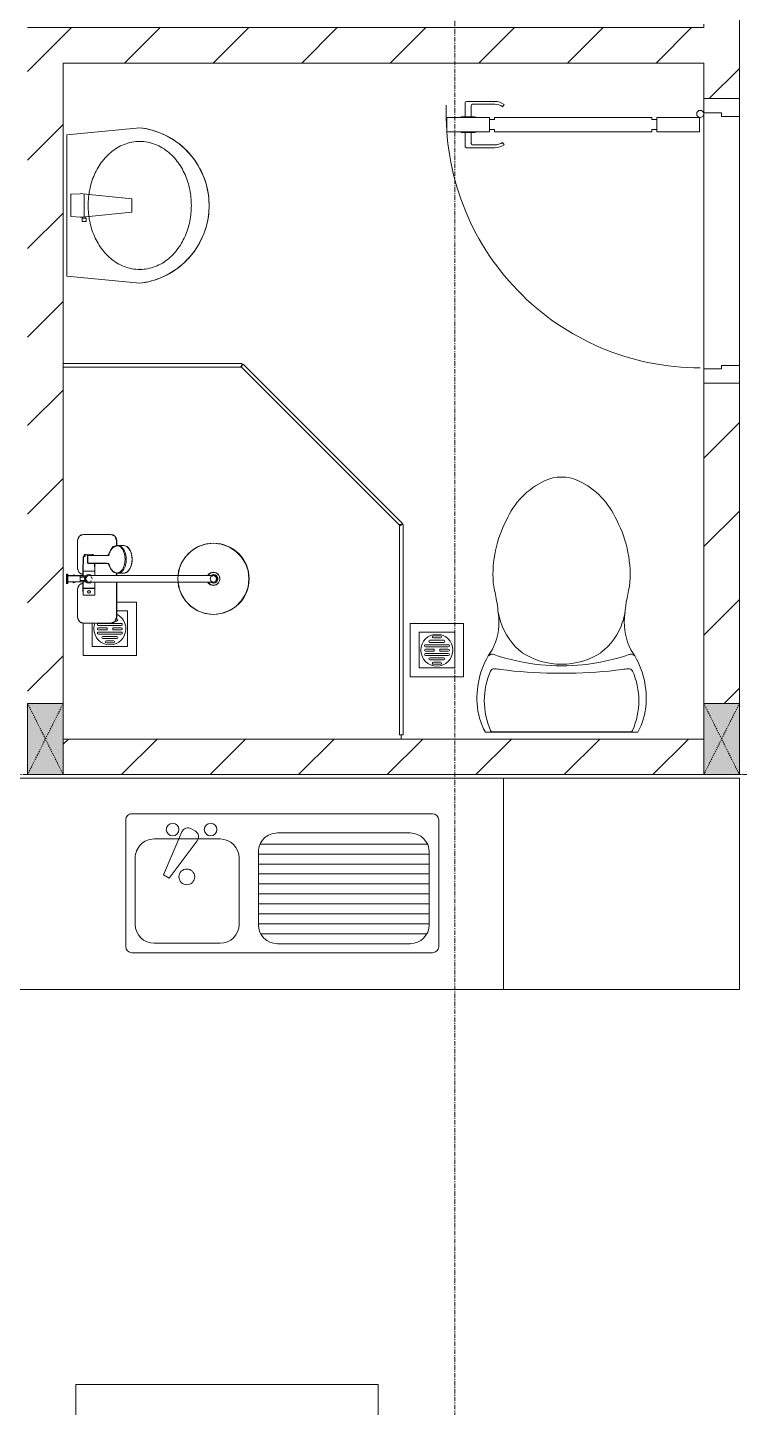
# Model space of a CAD drawing. Header units: millimetres. Extents: x 5357 to 259384, y -16348 to 109893.
# Drawn here: x 120853 to 122853, y 46658 to 50537 of the extents above; entities that cross this region are included whole.
import ezdxf

# ---------------------------------------------------------------- set-up
doc = ezdxf.new("R2010")
doc.units = ezdxf.units.MM
doc.linetypes.add('Dash', pattern=[6, 3, -3])
doc.linetypes.add('Grid Line', pattern=[22.225, 12.7, -3.175, 3.175, -3.175])
for name, color, linetype, lineweight in [('0-1', 7, 'Continuous', 5), ('A-DETL-GENF-1', 53, 'Continuous', 9), ('A-DOOR-1', 254, 'Continuous', 9), ('A-DOOR-2', 53, 'Continuous', 9), ('A-FLOR-1', 53, 'Continuous', 9), ('A-GLAZ-CURT-1', 254, 'Continuous', 9), ('A-GLAZ-CURT-2', 53, 'Continuous', 9), ('A-WALL-1', 9, 'Continuous', 18), ('A-WALL-2', 53, 'Continuous', 9), ('A-WALL-PATT-1', 10, 'Continuous', 9), ('I-FURN', 30, 'Continuous', 9), ('I-FURN-1', 254, 'Continuous', 9), ('M-EQPM-1', 254, 'Continuous', 9), ('M-EQPM-2', 53, 'Continuous', 9), ('P-SANR-FIXT', 6, 'Continuous', 9), ('P-SANR-FIXT-1', 254, 'Continuous', 9), ('P-SANR-FIXT-2', 53, 'Continuous', 9), ('P-SANR-FIXT-3', 221, 'Continuous', 9), ('S-COLS-2', 9, 'Continuous', 18), ('S-COLS-3', 53, 'Continuous', 9), ('S-COLS-4', 254, 'Continuous', 9), ('S-COLS-HDLN-1', 53, 'Dash', 9), ('S-GRID-1', 1, 'Grid Line', 9)]:
    doc.layers.add(name, color=color, linetype=linetype, lineweight=lineweight)
pattern_1 = [(45, (0, 0), (-124.4508, 124.4508), [])]

# ---------------------------------------------------------------- blocks, each defined once
blk = doc.blocks.new('DOOR_CW_01 CANH MO-PANEL KINH - DIG_02-800x2200-CỬA NHÔM KÍNH-401063-TKCS_MB CẢNH QUAN CÂY XANH')
at = {"layer": 'A-DETL-GENF-1'}
for p, q in [((-347, -182), (-347, -62)), ((-347, -62), (-307, -62)), ((-307, -62), (-307, -182)), ((-307, -182), (-347, -182)), ((-341, -196), (-341, -182)), ((-341, -182), (-313, -182)), ((-313, -182), (-313, -196)), ((-347, -196), (-341, -196)), ((-347, -638), (-347, -196)), ((-307, -196), (-313, -196)), ((-307, -196), (-307, -638)), ((-383.9, -611.2), (-377.3, -615.8)), ((-270.1, -611.2), (-276.7, -615.8)), ((-392, -637), (-392, -716.5)), ((-384, -699.5), (-384, -637)), ((-347, -638), (-341, -638)), ((-307, -652), (-347, -652)), ((-347, -652), (-347, -772)), ((-341, -652), (-341, -638)), ((-313, -652), (-341, -652)), ((-307, -638), (-313, -638)), ((-313, -638), (-313, -652)), ((-307, -772), (-307, -652)), ((-270, -699.5), (-270, -637)), ((-262, -637), (-262, -716.5)), ((-349, -692.2), (-349, -731.8)), ((-347, -692.2), (-349, -692.2)), ((-347, -692.2), (-347, -731.8)), ((-307, -692.2), (-307, -731.8)), ((-307, -692.2), (-305, -692.2)), ((-305, -692.2), (-305, -731.8)), ((-349, -720.5), (-388, -720.5)), ((-349, -703.5), (-380, -703.5)), ((-349, -731.8), (-347, -731.8)), ((-305, -731.8), (-307, -731.8)), ((-305, -703.5), (-274, -703.5)), ((-305, -720.5), (-266, -720.5)), ((-347, -772), (-307, -772))]:
    blk.add_line(p, q, dxfattribs=at)
blk.add_circle((-357, -60), 10, dxfattribs=at)
for centre, radius, start, end in [((-357, -60), 714, 268, 0), ((-347, -637), 45, 145, 180), ((-347, -637), 37, 145, 180), ((-307, -637), 37, 0, 35), ((-307, -637), 45, 360, 35), ((-388, -716.5), 4, 180, 270), ((-380, -699.5), 4, 180, 270), ((-274, -699.5), 4, 270, 0), ((-266, -716.5), 4, 270, 0)]:
    blk.add_arc(centre, radius, start, end, dxfattribs=at)
at = {"layer": 'A-DOOR-2'}
for p, q in [((-400, -50), (-400, 50)), ((-400, 50), (-350, 50)), ((-350, 50), (-350, 0)), ((350, 0), (350, 50)), ((350, 50), (400, 50)), ((400, 50), (400, -50)), ((-360, 0), (-360, -50)), ((-350, 0), (-360, 0)), ((360, 0), (350, 0)), ((360, -50), (360, 0)), ((-360, -50), (-400, -50)), ((-357, -50), (-332, -50)), ((400, -50), (360, -50))]:
    blk.add_line(p, q, dxfattribs=at)
blk = doc.blocks.new('TOILET - TOILET-348229-TKCS_MB CẢNH QUAN CÂY XANH')
at = {"layer": 'P-SANR-FIXT-2'}
for p, q in [((214.2, -19.1), (-214.2, -19.1)), ((194, -19.9), (-194, -19.9)), ((-171.7, -330.3), (-178.6, -355.5)), ((171.7, -330.3), (178.6, -355.5))]:
    blk.add_line(p, q, dxfattribs=at)
for centre, radius, start, end in [((-46.1, -111.1), 191.6, 151.2809, 176.4513), ((-9.8, -107.2), 207.3, 156.2862, 203.7138), ((-193.7, -26.4), 6.48, 92.3168, 156.2862), ((193.7, -26.4), 6.48, 23.7138, 87.6832), ((9.8, -107.2), 207.3, 336.2862, 23.7138), ((46.1, -111.1), 191.6, 3.5487, 28.7191), ((1.9, -114.1), 239.7, 176.4513, 195.2961), ((-1.9, -114.1), 239.7, 344.7039, 3.5487), ((-4, -115.7), 233.6, 195.2961, 215.2147), ((-189.1, -185.5), 11.7, 205.4105, 277.5788), ((-14.3, -1400.4), 1215.6, 90.3974, 97.407), ((0, -3462.8), 3278, 89.6026, 90.3974), ((14.3, -1400.4), 1215.6, 82.593, 89.6026), ((189.1, -185.5), 11.7, 262.4212, 334.5895), ((4, -115.7), 233.6, 324.7853, 344.7039), ((0.6, -792.1), 586.9, 95.8322, 108.9927), ((178.9, -2951.3), 2778.4, 97.2351, 97.5788), ((0, -416), 206.1, 90, 122.0732), ((0, -786.7), 581.5, 84.1678, 95.8322), ((0, -416), 206.1, 57.9268, 90), ((-0.6, -792.1), 586.9, 71.0073, 84.1678), ((-178.9, -2951.3), 2778.4, 82.4212, 82.7649), ((-195, -224.1), 13.8, 230.6724, 288.9927), ((-343.5, -327.4), 167.3, 355.4559, 27.38), ((-0.4, -384), 179.5, 127.4036, 162.5964), ((0.4, -384), 179.5, 17.4036, 52.5964), ((343.5, -327.4), 167.3, 152.62, 184.5441), ((195, -224.1), 13.8, 251.0073, 309.3276), ((-719.2, -297.5), 544.3, 346.0536, 355.4559), ((719.2, -297.5), 544.3, 184.5441, 190.2879), ((-1948.3, -805.1), 2171.2, 9.681, 10.8949), ((137.1, -461.2), 329.8, 174.3487, 207.6878), ((-137.1, -461.2), 329.8, 332.3122, 3.6835), ((45.1, -528.6), 217.6, 203.2216, 244.7718), ((-45.1, -528.6), 217.6, 295.2282, 336.7784), ((0, -624.4), 111.7, 244.7718, 295.2282)]:
    blk.add_arc(centre, radius, start, end, dxfattribs=at)
blk = doc.blocks.new('HE BEP A1 - HE BEP A 2-944694-TKCS_MB CẢNH QUAN CÂY XANH')
at = {"layer": 'I-FURN'}
for p, q in [((0, 0), (662.4, 0)), ((0, -594.4), (0, 0)), ((662.4, 0), (662.4, -594.4)), ((662.4, 0), (662.4, -594.4)), ((3700, 0), (662.4, 0)), ((3700, -594.4), (3700, 0)), ((3700, -594.4), (3700, 0)), ((1706.9, -103.2), (862.4, -103.2)), ((2364, -483.2), (2364, -111.2)), ((3175.6, -81.2), (2394, -81.2)), ((3205.6, -483.2), (3205.6, -111.2)), ((844.9, -120.7), (844.9, -476.9)), ((924.9, -128.9), (1298.3, -128.9)), ((1459, -129.9), (1644.4, -129.9)), ((1724.4, -476.9), (1724.4, -120.7)), ((2451.6, -118.3), (2484.1, -118.3)), ((2451.6, -122.3), (2451.6, -118.3)), ((2484.1, -122.3), (2451.6, -122.3)), ((2484.1, -118.3), (2484.1, -122.3)), ((3085.5, -118.3), (3085.5, -122.3)), ((3118, -118.3), (3085.5, -118.3)), ((3085.5, -122.3), (3118, -122.3)), ((3118, -122.3), (3118, -118.3)), ((871.5, -386.8), (871.5, -182.3)), ((871.5, -184.9), (1351.6, -184.9)), ((877.9, -156.9), (1345.2, -156.9)), ((1351.6, -182.3), (1351.6, -386.8)), ((1405.6, -369.9), (1405.6, -183.2)), ((1697.8, -183.2), (1697.8, -369.9)), ((2471.8, -183.9), (2467.4, -188.3)), ((2467.4, -188.3), (2496.5, -217.4)), ((2500.9, -213), (2471.8, -183.9)), ((2689.3, -186.7), (2660.2, -215.8)), ((2664.6, -220.2), (2693.7, -191.1)), ((2693.7, -191.1), (2689.3, -186.7)), ((2875.9, -191.1), (2880.3, -186.7)), ((2905, -220.2), (2875.9, -191.1)), ((2880.3, -186.7), (2909.4, -215.8)), ((3068.7, -213), (3097.9, -183.9)), ((3102.3, -188.3), (3073.1, -217.4)), ((3097.9, -183.9), (3102.3, -188.3)), ((871.5, -212.9), (1351.6, -212.9)), ((2496.5, -217.4), (2500.9, -213)), ((2660.2, -215.8), (2664.6, -220.2)), ((2909.4, -215.8), (2905, -220.2)), ((3073.1, -217.4), (3068.7, -213)), ((871.5, -240.9), (1351.6, -240.9)), ((871.5, -268.9), (1351.6, -268.9)), ((871.5, -296.9), (1351.6, -296.9)), ((871.5, -324.9), (1351.6, -324.9)), ((1602.7, -313.4), (1523.8, -418.4)), ((1566.6, -443.1), (1618.1, -322.3)), ((1618.1, -322.3), (1602.7, -313.4)), ((871.5, -352.9), (1351.6, -352.9)), ((871.5, -380.9), (1351.6, -380.9)), ((2470.1, -405.9), (2499.2, -376.7)), ((2503.6, -381.1), (2474.5, -410.3)), ((2499.2, -376.7), (2503.6, -381.1)), ((2663, -383.9), (2667.3, -379.5)), ((2692.1, -413), (2663, -383.9)), ((2667.3, -379.5), (2696.5, -408.6)), ((2902.3, -379.5), (2873.2, -408.6)), ((2877.5, -413), (2906.7, -383.9)), ((2906.7, -383.9), (2902.3, -379.5)), ((3070.4, -376.7), (3066, -381.1)), ((3066, -381.1), (3095.1, -410.3)), ((3099.5, -405.9), (3070.4, -376.7)), ((876.4, -408.9), (1346.8, -408.9)), ((1644.4, -423.2), (1459, -423.2)), ((2474.5, -410.3), (2470.1, -405.9)), ((2696.5, -408.6), (2692.1, -413)), ((2873.2, -408.6), (2877.5, -413)), ((3095.1, -410.3), (3099.5, -405.9)), ((1298.3, -440.1), (924.9, -440.1)), ((1541.1, -452.3), (1528.6, -445.1)), ((862.4, -494.4), (1706.9, -494.4)), ((3175.6, -513.2), (2394, -513.2)), ((662.4, -594.4), (0, -594.4)), ((662.4, -594.4), (3700, -594.4))]:
    blk.add_line(p, q, dxfattribs=at)
for centre, radius in [((2581.9, -298.5), 142.6), ((2581.9, -298.5), 131.3), ((2987.7, -298.5), 142.6), ((2987.7, -298.5), 131.3), ((2581.9, -298.5), 87.2), ((2987.7, -298.5), 87.2), ((2581.9, -298.5), 43.6), ((2581.9, -298.5), 30.9), ((2987.7, -298.5), 43.6), ((2987.7, -298.5), 30.9), ((1552.8, -316.6), 22.2), ((1485.9, -449.9), 17.8), ((1592.6, -449.9), 17.8)]:
    blk.add_circle(centre, radius, dxfattribs=at)
for centre, radius, start, end in [((862.4, -120.7), 17.5, 90, 180), ((1706.9, -120.7), 17.5, 0, 90), ((2394, -111.2), 30, 90, 180), ((2485.1, -120.7), 33.5, 163.9419, 180), ((2476.6, -118.2), 24.7, 145.204, 163.9419), ((2467.8, -120.3), 11.6, 9.7177, 170.2823), ((2471.3, -114.5), 18.1, 120.7976, 145.204), ((2467.9, -108.8), 11.5, 90, 120.7976), ((2467.9, -108.8), 11.5, 59.2024, 90), ((2464.5, -114.5), 18.1, 34.796, 59.2024), ((2459.1, -118.2), 24.7, 16.0581, 34.796), ((2450.6, -120.7), 33.5, 0, 16.0581), ((3119, -120.7), 33.5, 163.9419, 180), ((3110.5, -118.2), 24.7, 145.204, 163.9419), ((3105.2, -114.5), 18.1, 120.7976, 145.204), ((3101.8, -120.3), 11.6, 9.7177, 170.2823), ((3101.8, -108.8), 11.5, 90, 120.7976), ((3101.8, -108.8), 11.5, 59.2024, 90), ((3098.4, -114.5), 18.1, 34.796, 59.2024), ((3093, -118.2), 24.7, 16.0581, 34.796), ((3084.5, -120.7), 33.5, 0, 16.0581), ((3175.6, -111.2), 30, 360, 90), ((924.9, -182.3), 53.3, 90, 180), ((1298.3, -182.3), 53.3, 0, 90), ((1459, -183.2), 53.3, 90, 180), ((1644.4, -183.2), 53.3, 0, 90), ((2485.1, -120.7), 33.5, 180, 196.0581), ((2476.6, -123.1), 24.7, 196.0581, 214.796), ((2467.8, -120.3), 11.6, 189.9102, 350.0898), ((2471.3, -126.9), 18.1, 214.796, 239.2024), ((2467.9, -132.6), 11.5, 239.2024, 270), ((2467.9, -132.6), 11.5, 270, 300.7976), ((2464.5, -126.9), 18.1, 300.7976, 325.204), ((2459.1, -123.1), 24.7, 325.204, 343.9419), ((2450.6, -120.7), 33.5, 343.9419, 0), ((3119, -120.7), 33.5, 180, 196.0581), ((3110.5, -123.1), 24.7, 196.0581, 214.796), ((3105.2, -126.9), 18.1, 214.796, 239.2024), ((3101.8, -120.3), 11.6, 189.9102, 350.0898), ((3101.8, -132.6), 11.5, 239.2024, 270), ((3101.8, -132.6), 11.5, 270, 300.7976), ((3098.4, -126.9), 18.1, 300.7976, 325.204), ((3093, -123.1), 24.7, 325.204, 343.9419), ((3084.5, -120.7), 33.5, 343.9419, 0), ((924.9, -386.8), 53.3, 180, 270), ((1298.3, -386.8), 53.3, 270, 0), ((1459, -369.9), 53.3, 180, 270), ((1644.4, -369.9), 53.3, 270, 0), ((1537.5, -429.7), 17.8, 140.5382, 240.0479), ((1549.9, -436.9), 17.8, 240.0479, 339.4621), ((862.4, -476.9), 17.5, 180, 270), ((1706.9, -476.9), 17.5, 270, 0), ((2394, -483.2), 30, 180, 270), ((3175.6, -483.2), 30, 270, 0)]:
    blk.add_arc(centre, radius, start, end, dxfattribs=at)
at = {"layer": 'I-FURN-1'}
for p, q in [((0, 0), (3700, 0)), ((0, -594.4), (0, 0)), ((3700, 0), (3700, -594.4)), ((3700, -594.4), (0, -594.4))]:
    blk.add_line(p, q, dxfattribs=at)
blk = doc.blocks.new('93925000_0001 - 93925000_top_dwg_93925000_T-348115-TKCS_MB CẢNH QUAN CÂY XANH')
at = {"layer": 'P-SANR-FIXT'}
for p, q in [((-29.3, -30.4), (-108, -30.4)), ((29.3, -30.4), (108, -30.4)), ((-125, -47.4), (-125, -123.4)), ((-46.3, -78.4), (-46.3, -46.7)), ((-27.2, -47.1), (-26.1, -47.1)), ((-9, -412.5), (-9, -62.5)), ((9, -62.5), (9, -412.5)), ((21.5, -45.9), (60.6, -46.7)), ((43, -64.7), (43, -117.7)), ((65.8, -117.7), (65.8, -64.7)), ((125, -47.4), (125, -123.4)), ((-27.2, -77.9), (-26.1, -77.9)), ((43, -78.7), (21.5, -79.2)), ((-108, -140.4), (-9, -140.4)), ((9, -140.4), (16.1, -140.4)), ((15.4, -159.1), (15.8, -143.3)), ((42.7, -117.9), (42.7, -117.9)), ((43.2, -117.6), (43.2, -117.5)), ((65.6, -117.5), (65.6, -117.6)), ((66.1, -117.9), (66.1, -117.9)), ((108, -140.4), (92.7, -140.4)), ((93, -143.3), (93.4, -159.1))]:
    blk.add_line(p, q, dxfattribs=at)
at = {"layer": 'P-SANR-FIXT', "flags": 128}
for points in [[(-45.8, -46.1), (-27.2, -46.1), (-27.2, -78.9), (-45.8, -78.9)], [(-26.1, -46), (-26.1, -78.9), (-9, -79)], [(21.5, -47.4), (21.5, -79.1), (9, -79)]]:
    blk.add_lwpolyline(points, dxfattribs=at)
at = {"layer": 'P-SANR-FIXT'}
for centre, radius in [((-36.5, -62.5), 3.95), ((0, -412.5), 100)]:
    blk.add_circle(centre, radius, dxfattribs=at)
for centre, radius, start, end in [((-108, -47.4), 17, 90, 180), ((-29.3, -47.4), 17, 4.7626, 90), ((29.3, -47.4), 17, 90, 175.2374), ((108, -47.4), 17, 360, 90), ((-45.8, -46.6), 0.5, 90, 180), ((0, -62.5), 12, 318.5904, 221.4096), ((0, -62.5), 9, 90, 180.0008), ((0, -62.5), 9, 360, 90), ((45.7, -61.8), 2.59, 155.1929, 175.7071), ((45.9, -61.8), 2.75, 130.8294, 155.1929), ((46.1, -62.1), 3.08, 110.5459, 130.8294), ((54.4, -334.8), 275.9, 88.2683, 91.7343), ((59.7, -57.1), 10.5, 38.6491, 85.492), ((-11.1, -67.1), 76.9, 1.7693, 4.1075), ((65.2, -72.4), 3.46, 323.2522, 79.3541), ((-45.8, -78.4), 0.5, 180, 270), ((-108, -123.4), 17, 180, 270), ((32.6, -143.6), 16.9, 172.414, 179.1297), ((33.7, -143.7), 17.9, 164.9525, 172.4168), ((35.2, -144.2), 19.5, 157.9614, 164.9563), ((37.1, -144.9), 21.6, 151.4775, 157.9654), ((39.3, -146.1), 24, 145.4892, 151.4815), ((41.5, -147.6), 26.8, 139.9517, 145.4927), ((43.6, -149.4), 29.5, 134.7867, 139.9744), ((46.2, -152), 33.2, 130.0223, 134.7808), ((47.7, -153.8), 35.5, 125.4414, 130.0144), ((49.9, -156.8), 39.2, 121.1773, 125.4365), ((50.6, -157.9), 40.5, 119.697, 121.1761), ((51, -158.7), 41.5, 117.0276, 119.7085), ((52.2, -161.1), 44.1, 113.3199, 117.0258), ((51.7, -159.9), 42.8, 109.7779, 113.2977), ((52.5, -162.2), 45.2, 106.1472, 109.7766), ((53.2, -164.5), 47.7, 103.9355, 106.1665), ((39.1, -108.2), 10.4, 284.3956, 285.5116), ((40.8, -114.2), 4.19, 285.5116, 289.9665), ((40.2, -112.5), 6, 289.9665, 292.7061), ((41.4, -115.3), 2.96, 292.7061, 296.5405), ((41.3, -115.1), 3.16, 296.9591, 300.8286), ((41.8, -115.8), 2.26, 300.8286, 305.287), ((42.1, -116.4), 1.64, 305.287, 309.9326), ((42.6, -116.9), 0.906, 309.9326, 315.24), ((66.5, -116.6), 1.39, 229.6335, 235.1234), ((66.3, -116.8), 1.08, 225.1702, 229.6335), ((67.3, -115.4), 2.79, 235.1234, 238.7439), ((67.2, -115.6), 2.6, 238.7439, 243.4573), ((67.8, -114.4), 3.89, 243.9189, 246.8313), ((68.1, -113.8), 4.52, 246.843, 250.4792), ((68.3, -113.2), 5.24, 250.478, 254.0406), ((68.5, -112.7), 5.75, 254.0357, 256.0561), ((55.4, -165.2), 48.4, 73.8659, 76.0481), ((56.2, -162.4), 45.5, 70.241, 73.86), ((57.4, -159.2), 42.1, 66.6693, 70.2637), ((56.5, -161.3), 44.3, 62.9815, 66.6728), ((58, -158.4), 41.1, 60.2783, 62.9855), ((57.7, -158.9), 41.7, 58.8444, 60.2824), ((59.2, -156.4), 38.7, 54.5377, 58.8482), ((60.9, -154), 35.8, 50.0034, 54.5405), ((62.8, -151.7), 32.8, 45.1921, 50.0042), ((65, -149.6), 29.8, 40.0487, 45.1896), ((87.6, -128.4), 1.5, 180, 187.5386), ((87.6, -128.4), 1.5, 258.6057, 270), ((67.2, -147.7), 26.8, 34.5125, 40.0422), ((69.4, -146.2), 24.2, 28.5363, 34.4919), ((73.8, -143.9), 19.2, 21.6374, 28.9183), ((71.2, -145), 22.1, 15.4436, 21.6374), ((76.8, -143.4), 16.2, 7.1859, 15.4436), ((73.9, -143.8), 19.1, 1.2699, 7.1859), ((108, -123.4), 17, 270, 360), ((32.7, -159), 17.3, 181.3198, 222.2619), ((54.2, -123), 60.6, 259.1395, 270.1494), ((54.2, -119.5), 64.1, 270.1494, 280.3637), ((76, -159), 17.4, 317.3098, 358.6393), ((0, -412.5), 18, 120.2491, 59.7509), ((0, -412.5), 12.2, 137.7946, 42.2054), ((0, -412.5), 9, 180, 0)]:
    blk.add_arc(centre, radius, start, end, dxfattribs=at)
for points, degree in [([(-12.9, 0), (-12.9, -1.5), (-12.9, -3)], 2), ([(12.9, 0), (0, 0), (-12.8, 0)], 2), ([(12.8, 0), (12.9, 0), (12.9, 0)], 2), ([(12.9, 0), (12.9, -1.5), (12.9, -3)], 2), ([(-12.9, -3), (0, -3), (12.8, -3)], 2), ([(-12.8, -3), (-12.9, -3), (-12.9, -3)], 2), ([(-8.5, -3.8), (-8.5, -20.9), (-8.5, -38)], 2), ([(-8.5, -38), (0, -38), (8.5, -38)], 2), ([(-5, -38), (-5, -44.8), (-5, -51.6)], 2), ([(5, -38), (5, -44.8), (5, -51.6)], 2), ([(8.5, -3.8), (8.5, -20.9), (8.5, -38)], 2), ([(-5, -46), (-15.5, -46), (-26.1, -46)], 2), ([(5, -46), (13.3, -46), (21.5, -46)], 2), ([(43.2, -61.6), (43.1, -62.2), (43.3, -62.8), (43, -63.5), (43, -64.1), (43, -64.7)], 5), ([(46.1, -59), (45.8, -59), (45.6, -59), (45.4, -59.1), (45.2, -59.1), (45, -59.2)], 5), ([(65.6, -61.6), (65.6, -60.8), (65.5, -60), (64.3, -59), (63.5, -59), (62.7, -59)], 5), ([(42.8, -182.5), (33, -180.6), (24.7, -176.4), (19.9, -170.7)], 3), ([(88.8, -170.8), (83.9, -176.5), (75.6, -180.7), (65.8, -182.5)], 3)]:
    blk.add_open_spline(points, degree=degree, dxfattribs=at)
for points, weights in [([(-9.3, -3), (-8.5, -3), (-8.5, -3.8)], [1, 0.707106775639, 1]), ([(9.3, -3), (8.5, -3), (8.5, -3.8)], [1, 0.707106765177, 1]), ([(21.5, -45.9), (21.5, -45.7), (21.5, -47.4)], [0.874147445041, 0.908470869121, 1]), ([(67.9, -74.4), (66.9, -75.7), (65.8, -76.4)], [1, 0.991614392871, 1]), ([(54.4, -167.3), (15.8, -167.3), (15.8, -143.6)], [1, 0.707106781187, 1]), ([(93, -143.6), (93, -167.3), (54.4, -167.3)], [1, 0.707106781187, 1])]:
    blk.add_rational_spline(points, weights, degree=2, dxfattribs=at)
blk.add_open_spline([(68, -50.6), (68.4, -51.1), (68.6, -51.7), (68.7, -53.5), (68.2, -54.7), (66.1, -57), (64.6, -58.1), (62.7, -59)], degree=3, knots=[0.3623591, 0.3623591, 0.3623591, 0.3623591, 0.4991435, 0.4991435, 0.7494159, 0.7494159, 0.9564651, 0.9564651, 0.9564651, 0.9564651], dxfattribs=at)
blk = doc.blocks.new('93925000_0001 - 93925000_top_dwg-348114-TKCS_MB CẢNH QUAN CÂY XANH')
blk.add_blockref('93925000_0001 - 93925000_top_dwg_93925000_T-348115-TKCS_MB CẢNH QUAN CÂY XANH', (0, 0))
blk = doc.blocks.new('93925000_0001 - 93925000_3D_low_dwg-V96-TKCS_MB CẢNH QUAN CÂY XANH')
at = {"layer": 'P-SANR-FIXT'}
for p, q in [((-13, 0.4), (-12.1, 0.4)), ((-13, 0.4), (-11.6, 0.4)), ((-13, 0.4), (-12.1, 0.4)), ((-13, 0.4), (-11.6, 0.4)), ((-13, -2.4), (-13, 0.4)), ((-13, -2.4), (-13, 0.4)), ((-12.1, 0.4), (-9.1, 0.4)), ((-12.1, 0.4), (-9.1, 0.4)), ((-8, 0.4), (-11.6, 0.4)), ((-8, 0.4), (-11.6, 0.4)), ((-9.1, 0.4), (-5, 0.4)), ((-9.1, 0.4), (-5, 0.4)), ((-2.7, 0.4), (-8, 0.4)), ((-2.7, 0.4), (-8, 0.4)), ((-5, 0.4), (0, 0.4)), ((-5, 0.4), (0, 0.4)), ((2.9, 0.4), (-2.7, 0.4)), ((2.9, 0.4), (-2.7, 0.4)), ((0, 0.4), (5.1, 0.4)), ((0, 0.4), (5.1, 0.4)), ((8.2, 0.4), (2.9, 0.4)), ((8.2, 0.4), (2.9, 0.4)), ((5.1, 0.4), (9, 0.4)), ((5.1, 0.4), (9, 0.4)), ((11.6, 0.4), (8.2, 0.4)), ((11.6, 0.4), (8.2, 0.4)), ((9, 0.4), (12, 0.4)), ((9, 0.4), (12, 0.4)), ((13, 0.4), (11.6, 0.4)), ((13, 0.4), (11.6, 0.4)), ((12, 0.4), (13, 0.4)), ((12, 0.4), (13, 0.4)), ((13, -2.4), (13, 0.4)), ((13, -2.4), (13, 0.4)), ((-125, -47), (-120, -35)), ((-120, -35), (-125, -47)), ((-120, -35), (-108, -30)), ((-108, -30), (-120, -35)), ((-108, -30), (-29.2, -30)), ((-29.2, -30), (-108, -30)), ((-29.2, -30), (-17.2, -35)), ((-17.2, -35), (-29.2, -30)), ((-17.2, -35), (-12.8, -45.6)), ((-12.8, -45.6), (-17.2, -35)), ((-12.1, -2.4), (-13, -2.4)), ((-13, -2.4), (-11.6, -2.4)), ((-12.1, -2.4), (-13, -2.4)), ((-13, -2.4), (-11.6, -2.4)), ((-9.1, -2.4), (-12.1, -2.4)), ((-9.1, -2.4), (-12.1, -2.4)), ((-11.6, -2.4), (-8.5, -2.4)), ((-11.6, -2.4), (-8.9, -2.4)), ((-11.1, -20.1), (-8.9, -14.6)), ((-8.9, -25.2), (-11.1, -20.1)), ((-5, -2.4), (-9.1, -2.4)), ((-8.9, -45.6), (-8.9, -2.4)), ((-6.1, -2.4), (-8.5, -2.4)), ((-8.5, -53.6), (-8.5, -2.4)), ((-0.3, -2.4), (-6.1, -2.4)), ((0, -2.4), (-5, -2.4)), ((-0.3, -2.4), (6.1, -2.4)), ((5.1, -2.4), (0, -2.4)), ((5.1, -2.4), (9, -2.4)), ((6.1, -2.4), (8.5, -2.4)), ((11.6, -2.4), (8.5, -2.4)), ((8.5, -2.4), (8.5, -53.6)), ((8.9, -2.4), (8.9, -45.6)), ((11.6, -2.4), (8.9, -2.4)), ((11.1, -20.1), (8.9, -15)), ((8.9, -25.6), (11.1, -20.1)), ((9, -2.4), (12, -2.4)), ((9, -2.4), (12, -2.4)), ((13, -2.4), (11.6, -2.4)), ((13, -2.4), (11.6, -2.4)), ((12, -2.4), (13, -2.4)), ((12, -2.4), (13, -2.4)), ((17.2, -35), (12.8, -45.6)), ((12.8, -45.6), (17.2, -35)), ((17.2, -35), (29.2, -30)), ((17.2, -35), (29.2, -30)), ((29.2, -30), (108, -30)), ((108, -30), (29.2, -30)), ((108, -30), (120, -35)), ((120, -35), (108, -30)), ((120, -35), (125, -47)), ((125, -47), (120, -35)), ((-125, -123), (-125, -47)), ((-125, -47), (-125, -123)), ((-46.3, -45.7), (-27.2, -45.6)), ((-46.3, -46.9), (-46.3, -45.7)), ((-46.3, -45.7), (-46.3, -46.9)), ((-46.3, -50.5), (-46.3, -46.9)), ((-46.3, -50.5), (-46.3, -56.1)), ((-46.3, -56.1), (-46.3, -62.1)), ((-46.3, -68.1), (-46.3, -62.1)), ((-46.3, -73.7), (-46.3, -68.1)), ((-46.3, -77.3), (-46.3, -73.7)), ((-46.3, -78.5), (-46.3, -77.3)), ((-46.3, -78.5), (-46.3, -77.3)), ((-40.5, -62.1), (-39.4, -59.4)), ((-40.5, -62.1), (-39.3, -64.9)), ((-36.6, -58.1), (-39.4, -59.4)), ((-36.5, -66.1), (-39.3, -64.9)), ((-36.6, -58.1), (-33.6, -59.3)), ((-33.6, -64.8), (-36.5, -66.1)), ((-33.6, -59.3), (-32.5, -62.1)), ((-33.6, -64.8), (-32.5, -62.1)), ((-27.2, -46.8), (-27.2, -45.6)), ((-27.2, -45.6), (-27.2, -46.8)), ((-27.2, -46.8), (-27.2, -50.4)), ((-27.2, -56), (-27.2, -50.4)), ((-27.2, -62.1), (-27.2, -56)), ((-27.2, -68.2), (-27.2, -62.1)), ((-27.2, -73.8), (-27.2, -68.2)), ((-27.2, -77.4), (-27.2, -73.8)), ((-27.2, -77.4), (-27.2, -78.6)), ((-27.2, -78.6), (-27.2, -77.4)), ((-26.1, -46.8), (-26.1, -45.6)), ((-8.5, -45.6), (-26.1, -45.6)), ((-26.1, -46.8), (-26.1, -50.4)), ((-26.1, -56), (-26.1, -50.4)), ((-26.1, -62.1), (-26.1, -56)), ((-26.1, -68.2), (-26.1, -62.1)), ((-26.1, -73.8), (-26.1, -68.2)), ((-26.1, -77.4), (-26.1, -73.8)), ((-26.1, -78.6), (-26.1, -77.4)), ((-11.1, -57.5), (-12, -62.1)), ((-11.2, -57.7), (-12, -62.1)), ((-12, -62.1), (-11.2, -66.5)), ((-12, -62.1), (-11.2, -66.5)), ((-8.5, -53.6), (-11.2, -57.7)), ((-8.5, -53.6), (-11.2, -57.7)), ((-11.1, -57.5), (-11.2, -57.7)), ((-11.1, -66.7), (-11.2, -66.5)), ((-11.2, -66.5), (-9, -69.8)), ((-11.1, -66.7), (-9, -69.9)), ((-5.4, -54.9), (-9, -62.1)), ((-9, -62.1), (-9, -66.3)), ((-9, -79.5), (-9, -66.3)), ((-4.4, -50.9), (-8.5, -53.6)), ((-4.4, -50.9), (-8.5, -53.6)), ((-5.4, -54.9), (-6.9, -57.9)), ((-6.7, -66.6), (-5.4, -69.3)), ((0, -53.1), (-5.4, -54.9)), ((-4.6, -51), (-4.4, -50.9)), ((0, -50.1), (-4.4, -50.9)), ((4.4, -50.9), (0, -50.1)), ((6.4, -68.5), (0, -71.1)), ((4.4, -50.9), (4.6, -51)), ((4.4, -50.9), (8.5, -53.6)), ((4.4, -50.9), (8.5, -53.6)), ((9, -62.1), (6.4, -55.7)), ((9, -62.1), (7.9, -59.4)), ((21.5, -45.6), (8.5, -45.6)), ((11.1, -57.5), (8.5, -53.6)), ((11.2, -57.7), (8.5, -53.6)), ((11.2, -57.7), (8.5, -53.6)), ((9, -62.1), (9, -66.5)), ((9, -79.6), (9, -66.5)), ((9, -69.8), (11.2, -66.5)), ((9, -69.8), (11.2, -66.5)), ((9, -69.8), (11.1, -66.7)), ((11.1, -57.5), (11.2, -57.7)), ((11.1, -66.7), (12, -62.1)), ((11.1, -66.7), (11.2, -66.5)), ((12, -62.1), (11.2, -57.7)), ((12, -62.1), (11.2, -57.7)), ((11.2, -66.5), (12, -62.1)), ((21.5, -45.6), (60.6, -46.1)), ((21.5, -46.8), (21.5, -45.6)), ((21.5, -46.8), (21.5, -50.4)), ((21.5, -56), (21.5, -50.4)), ((21.5, -62.1), (21.5, -56)), ((21.5, -68.2), (21.5, -62.1)), ((21.5, -73.8), (21.5, -68.2)), ((21.5, -77.4), (21.5, -73.8)), ((21.5, -78.6), (21.5, -77.4)), ((43.3, -68.3), (43.8, -62.2)), ((43.3, -68.3), (44.1, -66.6)), ((44.3, -58.6), (44.2, -112.9)), ((65.4, -58.6), (44.3, -58.6)), ((60.6, -46.1), (66.7, -50.3)), ((63.6, -52.3), (62.2, -49.2)), ((65.4, -58.6), (65.4, -112.9)), ((66.3, -68.3), (65.5, -58.6)), ((66.3, -68.3), (65.5, -66.6)), ((66.7, -50.3), (69.5, -62.1)), ((66.7, -73.9), (69.5, -62.1)), ((125, -47), (125, -123)), ((125, -123), (125, -47)), ((-46.3, -78.5), (-27.2, -78.6)), ((-26.1, -78.6), (-9, -78.6)), ((-9, -79.5), (-9, -94.5)), ((-9, -94.5), (-9, -122.1)), ((9, -78.6), (21.5, -78.6)), ((9, -79.6), (9, -94.6)), ((9, -94.6), (9, -122.1)), ((21.5, -78.6), (44.3, -78.3)), ((44.2, -112.9), (42.7, -116.4)), ((65.4, -112.9), (67, -116.4)), ((-120, -135), (-125, -123)), ((-125, -123), (-120, -135)), ((-108, -140), (-120, -135)), ((-120, -135), (-108, -140)), ((-8.8, -140), (-108, -140)), ((-108, -140), (-8.8, -140)), ((-9, -122.1), (-9, -352.1)), ((16.1, -140), (8.8, -140)), ((8.8, -140), (16.1, -140)), ((9, -352.1), (9, -122.1)), ((16, -140.4), (19, -131.1)), ((16, -140.4), (16, -160.1)), ((19.3, -150.1), (16, -140.4)), ((27.2, -123.6), (19, -131.1)), ((27.5, -157.3), (19.3, -150.1)), ((42.7, -116.4), (27.2, -123.6)), ((67, -116.4), (82.2, -123.4)), ((82.2, -123.4), (90.4, -130.7)), ((90.7, -149.6), (82.5, -157.2)), ((90.4, -130.7), (93.7, -140.4)), ((90.7, -149.6), (93.7, -140.4)), ((108, -140), (93.6, -140)), ((93.6, -140), (108, -140)), ((93.7, -140.4), (93.7, -160.1)), ((108, -140), (120, -135)), ((108, -140), (120, -135)), ((125, -123), (120, -135)), ((120, -135), (125, -123)), ((16, -160.1), (18.8, -169)), ((19.3, -169.7), (16, -160.1)), ((25.5, -175.3), (19.3, -169.7)), ((27.5, -157.3), (39.8, -162.4)), ((39.8, -182), (27.5, -177)), ((39.6, -182), (54.8, -183.9)), ((39.8, -162.4), (54.8, -164.2)), ((39.8, -182), (54.8, -183.9)), ((70.6, -162.2), (54.8, -164.2)), ((54.8, -183.9), (70.6, -181.9)), ((54.8, -183.9), (69.3, -182.2)), ((70.6, -162.2), (82.5, -157.2)), ((82.5, -176.8), (70.6, -181.9)), ((82.2, -177), (79.6, -178.1)), ((90.7, -169.3), (82.5, -176.8)), ((93.7, -160.1), (90.7, -169.3)), ((-77.7, -348.9), (-89.8, -367.9)), ((-61.8, -333.3), (-77.7, -348.9)), ((-42.5, -321.4), (-61.8, -333.3)), ((-21.4, -314.2), (-42.5, -321.4)), ((-9, -312.8), (-21.4, -314.2)), ((22.5, -314.4), (9, -312.9)), ((43, -321.6), (22.5, -314.4)), ((61.9, -333.3), (43, -321.6)), ((78.8, -350.3), (61.9, -333.3)), ((-89.8, -367.9), (-97.3, -388.9)), ((-9, -374.4), (-9, -352.1)), ((-9, -394.7), (-9, -374.4)), ((9, -374.3), (9, -352.1)), ((9, -394.5), (9, -374.3)), ((90.5, -369.3), (78.8, -350.3)), ((97.6, -390.1), (90.5, -369.3)), ((-97.3, -388.9), (-100, -411.9)), ((-100, -411.9), (-97.6, -433.8)), ((-16.7, -404), (-18.5, -411.9)), ((-18.5, -411.9), (-18.5, -411.9)), ((-18.5, -411.9), (-16.5, -420.1)), ((-11.8, -397.7), (-16.7, -404)), ((-16.5, -420.1), (-11.3, -426.5)), ((-12, -411.9), (-9, -404.4)), ((-8.3, -420.6), (-12, -411.9)), ((-9, -396.3), (-11.8, -397.7)), ((-11.3, -426.5), (-3.9, -430)), ((-9, -394.7), (-9, -407.6)), ((-5.4, -404.7), (-9, -411.9)), ((-9, -407.6), (-9, -411.9)), ((-9, -411.9), (-9, -411.9)), ((0, -423.9), (-8.3, -420.6)), ((-5.4, -404.7), (-6.3, -405.5)), ((-5.4, -419.1), (-6.2, -418.4)), ((-5.4, -404.7), (0, -402.9)), ((0, -420.9), (-5.4, -419.1)), ((0, -420.9), (-5.4, -419.1)), ((5.4, -404.7), (0, -402.9)), ((5.4, -419.1), (0, -420.9)), ((5.4, -419.1), (0, -420.9)), ((8.7, -420.2), (0, -423.9)), ((4.1, -429.9), (11.7, -426.2)), ((9, -411.9), (5.4, -404.7)), ((5.4, -404.7), (6.2, -405.4)), ((5.4, -419.1), (9, -411.6)), ((5.4, -419.1), (9, -411.9)), ((6.2, -418.4), (5.4, -419.1)), ((8.7, -420.2), (12, -411.9)), ((9, -394.5), (9, -407.4)), ((11.7, -397.6), (9, -396.3)), ((12, -411.9), (9, -404.9)), ((9, -411.9), (9, -407.4)), ((9, -411.6), (9, -411.9)), ((11.7, -397.6), (16.7, -403.7)), ((11.7, -397.6), (16.7, -403.7)), ((16.5, -420.1), (11.7, -426.2)), ((18.5, -411.9), (16.5, -420.1)), ((16.7, -403.7), (18.5, -411.9)), ((16.7, -403.7), (18.5, -411.9)), ((18.5, -411.9), (18.5, -411.9)), ((100, -411.9), (97.5, -433.9)), ((100, -411.9), (97.6, -390.1)), ((-97.6, -433.8), (-90.5, -454.4)), ((-90.5, -454.4), (-78.4, -473.9)), ((-3.9, -430), (4.1, -429.9)), ((78, -474.5), (89.8, -455.8)), ((89.8, -455.8), (97.5, -433.9)), ((-78.4, -473.9), (-62.2, -490.2)), ((-62.2, -490.2), (-43.5, -501.9)), ((-43.5, -501.9), (-22.2, -509.4)), ((22.1, -509.4), (42.9, -502.2)), ((42.9, -502.2), (61.9, -490.4)), ((61.9, -490.4), (78, -474.5)), ((-22.2, -509.4), (-0.1, -511.9)), ((-0.1, -511.9), (22.1, -509.4))]:
    blk.add_line(p, q, dxfattribs=at)
blk = doc.blocks.new('93925000_0001 - FMM 93925000-V97-TKCS_MB CẢNH QUAN CÂY XANH')
for name in ['93925000_0001 - 93925000_3D_low_dwg-V96-TKCS_MB CẢNH QUAN CÂY XANH', '93925000_0001 - 93925000_top_dwg-348114-TKCS_MB CẢNH QUAN CÂY XANH']:
    blk.add_blockref(name, (0, 0))
blk = doc.blocks.new('bonruatreo - Chậu rửa-401074-TKCS_MB CẢNH QUAN CÂY XANH')
at = {"layer": 'P-SANR-FIXT-2'}
for p, q in [((198.4, 0), (-198.4, 0)), ((165, 0), (-165, 0)), ((218.6, -205), (198.4, 0)), ((-198.4, 0), (-218.6, -205)), ((-180.6, -205), (-177.8, -205))]:
    blk.add_line(p, q, dxfattribs=at)
at = {"layer": 'P-SANR-FIXT-2', "flags": 128}
blk.add_lwpolyline([(218.6, -205), (217.4, -213.7), (215.9, -222.4), (214, -231), (211.8, -239.5), (209.3, -247.9), (206.4, -256.2), (203.2, -264.4), (199.6, -272.5), (195.8, -280.4), (191.6, -288.1), (187.1, -295.7), (182.3, -303.1), (177.3, -310.3), (171.9, -317.3), (166.3, -324.1), (160.4, -330.6), (154.2, -336.9), (147.8, -342.9), (141.2, -348.7), (134.3, -354.2), (127.3, -359.4), (120, -364.4), (112.5, -369), (104.9, -373.4), (97.1, -377.4), (89.1, -381.2), (81, -384.6), (72.7, -387.6), (64.4, -390.4), (55.9, -392.8), (47.3, -394.8), (38.7, -396.6), (30, -397.9), (21.3, -399), (12.5, -399.6), (3.7, -400), (-5.1, -399.9), (-13.9, -399.6), (-22.6, -398.8), (-31.4, -397.8), (-40.1, -396.3), (-48.7, -394.5), (-57.2, -392.4), (-65.7, -390), (-74, -387.2), (-82.2, -384.1), (-90.3, -380.6), (-98.3, -376.8), (-106.1, -372.7), (-113.7, -368.3), (-121.1, -363.6), (-128.4, -358.7), (-135.4, -353.4), (-142.2, -347.8), (-148.8, -342), (-155.2, -335.9), (-161.3, -329.6), (-167.2, -323), (-172.8, -316.2), (-178.1, -309.2), (-183.1, -302), (-187.8, -294.6), (-192.2, -287), (-196.4, -279.2), (-200.2, -271.3), (-203.7, -263.2), (-206.8, -255), (-209.7, -246.6), (-212.2, -238.2), (-214.3, -229.7), (-216.1, -221.1), (-217.6, -212.4), (-218.6, -205)], dxfattribs=at)
at = {"layer": 'P-SANR-FIXT-2'}
blk.add_arc((0, -180), 220, 186.525, 353.475, dxfattribs=at)
for points in [[(-180, -205), (-180, -197.6), (-178.6, -182.7), (-172.4, -161.2), (-162.5, -141.1), (-149.4, -123), (-133.8, -107), (-116.1, -93.4), (-96.9, -82.1), (-76.5, -73.2), (-55.2, -66.5), (-33.3, -62.1), (-11.2, -59.9), (11.1, -59.9), (33.3, -62.1), (55.2, -66.5), (76.5, -73.2), (96.9, -82.1), (116.1, -93.4), (133.8, -107.1), (149.5, -123), (162.5, -141.2), (172.4, -161.2), (178.6, -182.7), (180, -197.6), (180, -205)], [(180, -205), (180, -212.4), (178.6, -227.3), (172.4, -248.8), (162.5, -268.8), (149.5, -287), (133.8, -302.9), (116.1, -316.6), (96.9, -327.9), (76.5, -336.8), (55.2, -343.5), (33.3, -347.9), (11.1, -350.1), (-11.2, -350.1), (-33.3, -347.9), (-55.2, -343.5), (-76.5, -336.8), (-96.9, -327.9), (-116.1, -316.6), (-133.8, -303), (-149.4, -287), (-162.5, -268.9), (-172.4, -248.8), (-178.6, -227.3), (-180, -212.4), (-180, -205)]]:
    blk.add_open_spline(points, degree=3, dxfattribs=at)
at = {"layer": 'P-SANR-FIXT-3'}
for p, q in [((-33, -37.3), (-31.4, -12.2)), ((-30.2, -11), (30.2, -11)), ((31.4, -12.2), (33, -37.3)), ((-44.7, -42.8), (-35.6, -42.8)), ((-44.7, -54.2), (-44.7, -42.8)), ((-35.6, -54.2), (-44.7, -54.2)), ((-35.6, -42.8), (-35.6, -44.2)), ((-35.6, -44.2), (-33.1, -44.2)), ((-35.6, -44.2), (-35.6, -52.9)), ((-35.6, -52.9), (-35.6, -54.2)), ((-32.2, -52.9), (-35.6, -52.9)), ((-32.2, -52.9), (-33.1, -44.2)), ((32.7, -48.5), (-32.7, -48.5)), ((-18.5, -182.5), (-32.2, -52.9)), ((33, -45.4), (18.5, -182.5)), ((18.5, -182.5), (-18.5, -182.5))]:
    blk.add_line(p, q, dxfattribs=at)
for centre, radius, start, end in [((5.5, -41.4), 38.7, 173.966, 184.1457), ((-30.1, -12.3), 1.3, 91.2278, 176.4003), ((30.1, -12.3), 1.3, 3.5997, 88.7722), ((-5.5, -41.4), 38.7, 353.966, 6.034)]:
    blk.add_arc(centre, radius, start, end, dxfattribs=at)
blk = doc.blocks.new('THU NUOC - THU NUOC-V98-TKCS_MB CẢNH QUAN CÂY XANH')
at = {"layer": 'M-EQPM-2'}
for p, q in [((-66.3, 70.6), (-66.3, -79.4)), ((83.7, 70.6), (-66.3, 70.6)), ((58.7, 45.6), (-41.3, 45.6)), ((-41.3, 45.6), (-41.3, -54.4)), ((58.7, -19.9), (58.7, 45.6)), ((83.7, -20.3), (83.7, 70.6)), ((-23.3, 10.8), (40.9, 10.8)), ((40.9, 4.8), (-23.3, 4.8)), ((-11, 23.3), (28.5, 23.3)), ((28.5, 17.3), (-11, 17.3)), ((-1.1, 35.6), (18.5, 35.6)), ((18.5, 29.6), (-1.1, 29.6)), ((-23.3, -1.2), (0.7, -1.2)), ((0.7, -7.2), (-23.3, -7.2)), ((-23.3, -13.6), (40.9, -13.6)), ((40.9, -19.6), (-23.3, -19.6)), ((-11, -26.1), (-5.8, -26.1)), ((-8.2, -32.1), (-11, -32.1)), ((0.7, -1.2), (0.7, -7.2)), ((16.7, -1.2), (40.9, -1.2)), ((16.7, -7.2), (16.7, -1.2)), ((40.9, -7.2), (16.7, -7.2)), ((-41.3, -54.4), (-12.5, -54.4)), ((-66.3, -79.4), (-12.5, -79.4))]:
    blk.add_line(p, q, dxfattribs=at)
for centre, radius, start, end in [((8.7, -4.4), 45, 0, 180), ((8.7, -4.4), 45, 0, 180), ((-23.3, 7.8), 3, 90, 270), ((-11, 20.3), 3, 90, 270), ((-1.1, 32.6), 3, 90, 270), ((18.5, 32.6), 3, 270, 90), ((28.5, 20.3), 3, 270, 90), ((40.9, 7.8), 3, 270, 90), ((8.7, -4.4), 45, 180, 241.8039), ((8.7, -4.4), 45, 180, 241.8039), ((-23.3, -4.2), 3, 90, 270), ((-23.3, -16.6), 3, 90, 270), ((-11, -29.1), 3, 90, 270), ((40.9, -4.2), 3, 270, 90), ((40.9, -16.6), 3, 270, 90), ((8.7, -4.4), 45, 339.7593, 360), ((8.7, -4.4), 45, 339.7593, 360)]:
    blk.add_arc(centre, radius, start, end, dxfattribs=at)
blk = doc.blocks.new('THU NUOC - THU NUOC-V57-TKCS_MB CẢNH QUAN CÂY XANH')
at = {"layer": 'M-EQPM-2'}
for p, q in [((-66.3, 70.6), (-66.3, -79.4)), ((83.7, 70.6), (-66.3, 70.6)), ((58.7, 45.6), (-41.3, 45.6)), ((-41.3, 45.6), (-41.3, -54.4)), ((58.7, -54.4), (58.7, 45.6)), ((83.7, -79.4), (83.7, 70.6)), ((-23.3, 10.8), (40.9, 10.8)), ((40.9, 4.8), (-23.3, 4.8)), ((-11, 23.3), (28.5, 23.3)), ((28.5, 17.3), (-11, 17.3)), ((-1.1, 35.6), (18.5, 35.6)), ((18.5, 29.6), (-1.1, 29.6)), ((-23.3, -1.2), (0.7, -1.2)), ((0.7, -7.2), (-23.3, -7.2)), ((-23.3, -13.6), (40.9, -13.6)), ((40.9, -19.6), (-23.3, -19.6)), ((-11, -26.1), (28.5, -26.1)), ((28.5, -32.1), (-11, -32.1)), ((-1.1, -38.5), (18.5, -38.5)), ((0.7, -1.2), (0.7, -7.2)), ((16.7, -1.2), (40.9, -1.2)), ((16.7, -7.2), (16.7, -1.2)), ((40.9, -7.2), (16.7, -7.2)), ((-41.3, -54.4), (58.7, -54.4)), ((18.5, -44.5), (-1.1, -44.5)), ((-66.3, -79.4), (83.7, -79.4))]:
    blk.add_line(p, q, dxfattribs=at)
for centre, radius, start, end in [((8.7, -4.4), 45, 0, 180), ((8.7, -4.4), 45, 0, 180), ((-23.3, 7.8), 3, 90, 270), ((-11, 20.3), 3, 90, 270), ((-1.1, 32.6), 3, 90, 270), ((18.5, 32.6), 3, 270, 90), ((28.5, 20.3), 3, 270, 90), ((40.9, 7.8), 3, 270, 90), ((8.7, -4.4), 45, 180, 360), ((8.7, -4.4), 45, 180, 360), ((-23.3, -4.2), 3, 90, 270), ((-23.3, -16.6), 3, 90, 270), ((-11, -29.1), 3, 90, 270), ((-1.1, -41.5), 3, 90, 270), ((18.5, -41.5), 3, 270, 90), ((28.5, -29.1), 3, 270, 90), ((40.9, -4.2), 3, 270, 90), ((40.9, -16.6), 3, 270, 90)]:
    blk.add_arc(centre, radius, start, end, dxfattribs=at)
blk = doc.blocks.new('System Panel - Glazed-850632-TKCS_MB CẢNH QUAN CÂY XANH')
at = {"layer": 'A-GLAZ-CURT-2'}
for p, q in [((295.3, 5), (-295.3, 5)), ((-295.3, 5), (-295.3, -5)), ((295.3, -5), (295.3, 5)), ((-295.3, -5), (295.3, -5))]:
    blk.add_line(p, q, dxfattribs=at)
blk = doc.blocks.new('System Panel - Glazed-850633-TKCS_MB CẢNH QUAN CÂY XANH')
at = {"layer": 'A-GLAZ-CURT-2'}
for p, q in [((316.6, 5), (-316.6, 5)), ((-316.6, 5), (-316.6, -5)), ((316.6, -5), (316.6, 5)), ((-316.6, -5), (316.6, -5))]:
    blk.add_line(p, q, dxfattribs=at)
blk = doc.blocks.new('System Panel - Glazed-850631-TKCS_MB CẢNH QUAN CÂY XANH')
at = {"layer": 'A-GLAZ-CURT-2'}
for p, q in [((251.1, 5), (-251.1, 5)), ((-251.1, 5), (-251.1, -5)), ((251.1, -5), (251.1, 5)), ((-251.1, -5), (251.1, -5))]:
    blk.add_line(p, q, dxfattribs=at)
blk = doc.blocks.new('G1_SOF - BO TRU - 100x200-V59-TKCS_MB CẢNH QUAN CÂY XANH')
at = {"layer": 'S-COLS-3'}
blk.add_hatch(color=256, dxfattribs=at).paths.add_polyline_path([(-50, -100), (50, -100), (50, 100), (-50, 100)])
at = {"layer": 'S-COLS-2'}
for p, q in [((-50, 100), (50, 100)), ((-50, -100), (-50, 100)), ((50, 100), (50, -100)), ((50, -100), (-50, -100))]:
    blk.add_line(p, q, dxfattribs=at)
at = {"layer": 'S-COLS-HDLN-1'}
for p, q in [((50, -100), (-50, 100)), ((-50, -100), (50, 100))]:
    blk.add_line(p, q, dxfattribs=at)
blk = doc.blocks.new('RES_BAN AN 1 - RES_BAN AN 1-V94-TKCS_MB CẢNH QUAN CÂY XANH')
at = {"layer": 'I-FURN-1'}
for p, q in [((-425, 0), (-425, -1275)), ((425, -1275), (425, 0)), ((-761.9, -113.5), (-809.6, -115.1)), ((-809.6, -115.1), (-809.6, -536.9)), ((-761.9, -113.5), (-425, -102.3)), ((-761.9, -538.5), (-761.9, -113.5)), ((-761.9, -538.5), (-761.9, -113.5)), ((-425, -102.3), (-425, -549.7)), ((425, -102.3), (425, -549.7)), ((761.9, -113.5), (425, -102.3)), ((761.9, -538.5), (761.9, -113.5)), ((761.9, -113.5), (761.9, -538.5)), ((809.6, -115.1), (761.9, -113.5)), ((809.6, -536.9), (809.6, -115.1)), ((-809.6, -536.9), (-761.9, -538.5)), ((-425, -549.7), (-761.9, -538.5)), ((425, -549.7), (761.9, -538.5)), ((761.9, -538.5), (809.6, -536.9)), ((-761.9, -743.8), (-425, -732.5)), ((-425, -732.5), (-425, -1180)), ((425, -732.5), (425, -1180)), ((761.9, -743.8), (425, -732.5)), ((-809.6, -745.3), (-761.9, -743.8)), ((-809.6, -1167.2), (-809.6, -745.3)), ((-761.9, -1168.8), (-761.9, -743.8)), ((-761.9, -743.8), (-761.9, -1168.8)), ((761.9, -743.8), (809.6, -745.3)), ((761.9, -1168.8), (761.9, -743.8)), ((761.9, -1168.8), (761.9, -743.8)), ((809.6, -745.3), (809.6, -1167.2)), ((-761.9, -1168.8), (-809.6, -1167.2)), ((-425, -1180), (-761.9, -1168.8)), ((425, -1180), (761.9, -1168.8)), ((809.6, -1167.2), (761.9, -1168.8)), ((-425, -1275), (425, -1275))]:
    blk.add_line(p, q, dxfattribs=at)
blk = doc.blocks.new('NCV_TKTC_TANG 1_rvt-1-TKCS_MB CẢNH QUAN CÂY XANH')
at = {"layer": 'A-WALL-PATT-1'}
h = blk.add_hatch(dxfattribs=at)
h.set_pattern_fill('FP_2', color=256, style=0, pattern_type=2)
h.set_pattern_definition(pattern_1)
h.paths.add_polyline_path([(122762.6, 48636.9), (122852.6, 48636.9), (122852.6, 49537.3), (122752.6, 49537.3), (122752.6, 48636.9)])
h.paths.add_polyline_path([(122769.2, 50337.3), (122852.6, 50337.3), (122852.6, 50636.9), (122752.6, 50636.9), (122752.6, 50337.3)])
h.paths.add_polyline_path([(122769.2, 51736.9), (122852.6, 51736.9), (122852.6, 53336.9), (122752.6, 53336.9), (122752.6, 51736.9)])
h = blk.add_hatch(dxfattribs=at)
h.set_pattern_fill('FP_2', color=256, style=0, pattern_type=2)
h.set_pattern_definition(pattern_1)
h.paths.add_polyline_path([(120348.3, 50436.9), (120852.6, 50436.9), (120852.6, 50536.9), (119952.6, 50536.9), (119952.6, 50436.9)])
h.paths.add_polyline_path([(119052.6, 50436.9), (119152.6, 50436.9), (119152.6, 50536.9), (119052.6, 50536.9)])
h = blk.add_hatch(dxfattribs=at)
h.set_pattern_fill('FP_2', color=256, style=0, pattern_type=2)
h.set_pattern_definition(pattern_1)
h.paths.add_polyline_path([(122752.6, 50436.9), (122752.6, 50536.9), (120852.6, 50536.9), (120852.6, 50436.9), (121558.7, 50436.9)])
h = blk.add_hatch(dxfattribs=at)
h.set_pattern_fill('FP_2', color=256, style=0, pattern_type=2)
h.set_pattern_definition(pattern_1)
h.paths.add_polyline_path([(120852.6, 48636.9), (120952.6, 48636.9), (120952.6, 50436.9), (120852.6, 50436.9), (120852.6, 48745.9)])
h = blk.add_hatch(dxfattribs=at)
h.set_pattern_fill('FP_2', color=256, style=0, pattern_type=2)
h.set_pattern_definition(pattern_1)
h.paths.add_polyline_path([(119052.6, 48436.9), (120852.6, 48436.9), (120852.6, 48536.9), (119052.6, 48536.9)])
h.paths.add_polyline_path([(120952.6, 48436.9), (122752.6, 48436.9), (122752.6, 48536.9), (120952.6, 48536.9)])
at = {"layer": 'A-FLOR-1'}
for p, q in [((122752.6, 50297.3), (122752.6, 49577.3)), ((122852.6, 50287.3), (122852.6, 49587.3)), ((122852.6, 49587.3), (122852.6, 50287.3)), ((121902.6, 48548.9), (121902.6, 48536.9))]:
    blk.add_line(p, q, dxfattribs=at)
at = {"layer": 'A-WALL-1'}
for p, q in [((122752.6, 50546.9), (122752.6, 50536.9)), ((122752.6, 50536.9), (120852.6, 50536.9)), ((120952.6, 48636.9), (120952.6, 50436.9)), ((120952.6, 50436.9), (122752.6, 50436.9)), ((122752.6, 50436.9), (122752.6, 50426.9)), ((122752.6, 48536.9), (120952.6, 48536.9)), ((120952.6, 48436.9), (122752.6, 48436.9))]:
    blk.add_line(p, q, dxfattribs=at)
at = {"layer": 'A-WALL-2'}
for p, q in [((122852.6, 50337.3), (122852.6, 50636.9)), ((122752.6, 50426.9), (122752.6, 50337.3)), ((122852.6, 50287.3), (122852.6, 49587.3)), ((122752.6, 49537.3), (122752.6, 48636.9)), ((122852.6, 48636.9), (122852.6, 49537.3))]:
    blk.add_line(p, q, dxfattribs=at)
at = {"layer": 'A-DOOR-1', "rotation": 270.0000000000009}
blk.add_blockref('DOOR_CW_01 CANH MO-PANEL KINH - DIG_02-800x2200-CỬA NHÔM KÍNH-401063-TKCS_MB CẢNH QUAN CÂY XANH', (122802.6, 49937.3), dxfattribs=at)
at = {"layer": 'A-GLAZ-CURT-1'}
for name, p, rotation in [('System Panel - Glazed-850631-TKCS_MB CẢNH QUAN CÂY XANH', (121203.7, 49587.3), 180), ('System Panel - Glazed-850633-TKCS_MB CẢNH QUAN CÂY XANH', (121678.7, 49363.5), 135.0000000000014), ('System Panel - Glazed-850632-TKCS_MB CẢNH QUAN CÂY XANH', (121902.6, 48844.3), 90.0000000000012)]:
    blk.add_blockref(name, p, dxfattribs=dict(at, rotation=rotation))
at = {"layer": 'I-FURN-1', "rotation": 180}
for name, p in [('HE BEP A1 - HE BEP A 2-944694-TKCS_MB CẢNH QUAN CÂY XANH', (122852.6, 47832.6)), ('RES_BAN AN 1 - RES_BAN AN 1-V94-TKCS_MB CẢNH QUAN CÂY XANH', (121412.6, 45446.9))]:
    blk.add_blockref(name, p, dxfattribs=at)
at = {"layer": 'M-EQPM-1', "rotation": 180}
for name, p in [('THU NUOC - THU NUOC-V98-TKCS_MB CẢNH QUAN CÂY XANH', (121092.4, 48842.5)), ('THU NUOC - THU NUOC-V57-TKCS_MB CẢNH QUAN CÂY XANH', (122011.3, 48782.5))]:
    blk.add_blockref(name, p, dxfattribs=at)
at = {"layer": 'P-SANR-FIXT-1'}
for name, p, rotation in [('bonruatreo - Chậu rửa-401074-TKCS_MB CẢNH QUAN CÂY XANH', (120962.6, 50036.9), 90.00000000000058), ('TOILET - TOILET-348229-TKCS_MB CẢNH QUAN CÂY XANH', (122352.9, 48537.3), 180), ('93925000_0001 - FMM 93925000-V97-TKCS_MB CẢNH QUAN CÂY XANH', (120962.6, 48987.3), 90.00000000000034)]:
    blk.add_blockref(name, p, dxfattribs=dict(at, rotation=rotation))
at = {"layer": 'S-COLS-4', "rotation": 180}
for p in [(120902.6, 48536.9), (122802.6, 48536.9)]:
    blk.add_blockref('G1_SOF - BO TRU - 100x200-V59-TKCS_MB CẢNH QUAN CÂY XANH', p, dxfattribs=at)

msp = doc.modelspace()

# ---------------------------------------------------------------- linework, layer by layer
at = {"layer": 'S-GRID-1'}
for p, q in [((122052.6, 20960.6), (122052.6, 80482.7)), ((130319.3, 48436.9), (29351.8, 48436.9))]:
    msp.add_line(p, q, dxfattribs=at)

# ---------------------------------------------------------------- block references
at = {"layer": '0-1'}
msp.add_blockref('NCV_TKTC_TANG 1_rvt-1-TKCS_MB CẢNH QUAN CÂY XANH', (0, 0), dxfattribs=at)

doc.saveas('drawing.dxf')
